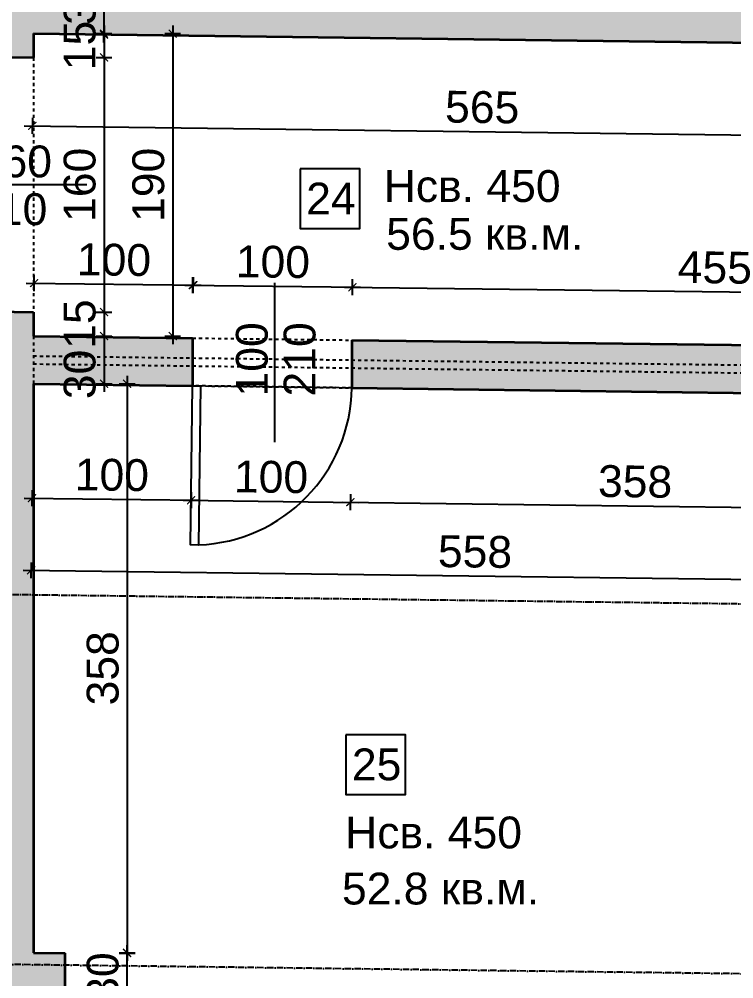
# Model space of a CAD drawing. Header units: inches. Extents: x -72385 to 39588, y -6525 to 66685.
# Drawn here: x -45349 to -44900, y 15812 to 16415 of the extents above; entities that cross this region are included whole.
import ezdxf

# ---------------------------------------------------------------- set-up
doc = ezdxf.new("R2010")
doc.units = ezdxf.units.IN
doc.header["$MEASUREMENT"] = 0
doc.linetypes.add('DashDot', pattern=[0.6, 0.4, -0.1, 0, -0.1])
doc.linetypes.add('Hidden', pattern=[0.4, 0.2, -0.2])
for name, color, linetype, lineweight in [('Врати', 251, 'Continuous', 25), ('Линия на разрез', 252, 'DashDot', 25), ('Надписи Hсв', 252, 'Continuous', 25), ('Надписи врати', 252, 'Continuous', 25), ('Надписи коти вътрешни', 252, 'Continuous', 25), ('Надписи номера на пом.', 252, 'Continuous', 25), ('Надписи площ', 252, 'Continuous', 25), ('Оси', 252, 'DashDot', 25), ('Пунктир', 253, 'Hidden', 25), ('Разрезни линии', 7, 'Continuous', 35), ('Щрих стени', 254, 'Continuous', 25)]:
    doc.layers.add(name, color=color, linetype=linetype, lineweight=lineweight)
doc.styles.add('Arial Regular', font='arial.ttf')
doc.styles.get("Standard").update_dxf_attribs({"font": 'arial.ttf'})
doc.dimstyles.new('Annotative', dxfattribs={"dimscale": 0, "dimtxt": 20, "dimasz": 5, "dimexe": 5, "dimexo": 5, "dimgap": 5, "dimtad": 1, "dimdec": 0, "dimzin": 0, "dimdsep": 46, "dimtxsty": 'Standard', "dimblk": 'ARCHTICK', "dimcen": 5, "dimdle": 5, "dimadec": 0, "dimazin": 0, "dimtfac": 1, "dimtdec": 0, "dimtofl": 0, "dimtmove": 0, "dimatfit": 3, "dimldrblk": 'ARCHTICK', "dimfxl": 5, "dimfxlon": 1, "dimtolj": 1, "dimtzin": 0, "dimarcsym": 1})

# ---------------------------------------------------------------- blocks, each defined once
blk = doc.blocks.new('_ArchTick')
at = {"color": 0, "linetype": 'ByBlock', "const_width": 0.15}
blk.add_lwpolyline([(-0.5, -0.5), (0.5, 0.5)], dxfattribs=at)
blk = doc.blocks.new('*D1003')
at = {"layer": 'Defpoints', "color": 0, "ltscale": 50, "transparency": 16777216}
for p in [(-45339.84, 16186.09), (-45239.84, 16184.82), (-45240.75, 16112.94)]:
    blk.add_point(p, dxfattribs=at)
at = {"layer": 'Надписи коти вътрешни', "color": 0, "lineweight": -2, "ltscale": 50, "transparency": 16777216}
for p, q in [((-45340.69, 16119.21), (-45340.82, 16109.21)), ((-45240.69, 16117.94), (-45240.82, 16107.94)), ((-45345.75, 16114.27), (-45235.75, 16112.87))]:
    blk.add_line(p, q, dxfattribs=at)
at = {"layer": 'Надписи коти вътрешни', "color": 0, "lineweight": -2, "ltscale": 50, "transparency": 16777216, "xscale": 5, "yscale": 5, "zscale": 5}
for p, rotation in [((-45340.75, 16114.21), 179.2706286525463), ((-45240.75, 16112.94), 359.2706286525462)]:
    blk.add_blockref('_ArchTick', p, dxfattribs=dict(at, rotation=rotation))
at = {"layer": 'Надписи коти вътрешни', "color": 0, "ltscale": 50, "transparency": 16777216, "insert": (-45290.56, 16128.78), "char_height": 20, "attachment_point": 5, "rotation": 359.27063}
blk.add_mtext('\\A1;100', dxfattribs=at)
blk = doc.blocks.new('*D1004')
at = {"layer": 'Defpoints', "color": 0, "ltscale": 50, "transparency": 16777216}
for p in [(-45239.84, 16184.82), (-45139.85, 16183.55), (-45140.76, 16111.66)]:
    blk.add_point(p, dxfattribs=at)
at = {"layer": 'Надписи коти вътрешни', "color": 0, "lineweight": -2, "ltscale": 50, "transparency": 16777216}
for p, q in [((-45240.69, 16117.94), (-45240.82, 16107.94)), ((-45245.75, 16113), (-45135.76, 16111.6)), ((-45140.7, 16116.66), (-45140.82, 16106.66))]:
    blk.add_line(p, q, dxfattribs=at)
at = {"layer": 'Надписи коти вътрешни', "color": 0, "lineweight": -2, "ltscale": 50, "transparency": 16777216, "xscale": 5, "yscale": 5, "zscale": 5}
for p, rotation in [((-45240.75, 16112.94), 179.2706286525841), ((-45140.76, 16111.66), 359.2706286525841)]:
    blk.add_blockref('_ArchTick', p, dxfattribs=dict(at, rotation=rotation))
at = {"layer": 'Надписи коти вътрешни', "color": 0, "ltscale": 50, "transparency": 16777216, "insert": (-45190.56, 16127.51), "char_height": 20, "attachment_point": 5, "rotation": 359.27063}
blk.add_mtext('\\A1;100', dxfattribs=at)
blk = doc.blocks.new('*D1005')
at = {"layer": 'Defpoints', "color": 0, "ltscale": 50, "transparency": 16777216}
for p in [(-45139.84, 16183.55), (-44782.34, 16179), (-44783.25, 16107.11)]:
    blk.add_point(p, dxfattribs=at)
at = {"layer": 'Надписи коти вътрешни', "color": 0, "lineweight": -2, "ltscale": 50, "transparency": 16777216}
for p, q in [((-45145.75, 16111.73), (-44778.25, 16107.05)), ((-45140.69, 16116.66), (-45140.82, 16106.66)), ((-44783.19, 16112.11), (-44783.32, 16102.11))]:
    blk.add_line(p, q, dxfattribs=at)
at = {"layer": 'Надписи коти вътрешни', "color": 0, "lineweight": -2, "ltscale": 50, "transparency": 16777216, "xscale": 5, "yscale": 5, "zscale": 5}
for p, rotation in [((-45140.75, 16111.66), 179.2706286525468), ((-44783.25, 16107.11), 359.2706286525468)]:
    blk.add_blockref('_ArchTick', p, dxfattribs=dict(at, rotation=rotation))
at = {"layer": 'Надписи коти вътрешни', "color": 0, "ltscale": 50, "transparency": 16777216, "insert": (-44961.81, 16124.6), "char_height": 20, "attachment_point": 5, "rotation": 359.27063}
blk.add_mtext('\\A1;358', dxfattribs=at)
blk = doc.blocks.new('*D1017')
at = {"layer": 'Defpoints', "color": 0, "ltscale": 50, "transparency": 16777216}
for p in [(-45319.84, 15828.31), (-45281.02, 15828.31), (-45319.84, 15798.31)]:
    blk.add_point(p, dxfattribs=at)
at = {"layer": 'Надписи коти вътрешни', "color": 0, "lineweight": -2, "ltscale": 50, "transparency": 16777216}
for p, q in [((-45286.02, 15828.31), (-45276.02, 15828.31)), ((-45281.02, 15793.31), (-45281.02, 15833.31)), ((-45286.02, 15798.31), (-45276.02, 15798.31))]:
    blk.add_line(p, q, dxfattribs=at)
at = {"layer": 'Надписи коти вътрешни', "color": 0, "lineweight": -2, "ltscale": 50, "transparency": 16777216, "xscale": 5, "yscale": 5, "zscale": 5}
for p, rotation in [((-45281.02, 15828.31), 90), ((-45281.02, 15798.31), 270)]:
    blk.add_blockref('_ArchTick', p, dxfattribs=dict(at, rotation=rotation))
at = {"layer": 'Надписи коти вътрешни', "color": 0, "ltscale": 50, "transparency": 16777216, "insert": (-45296.24, 15813.31), "char_height": 20, "attachment_point": 5, "rotation": 90}
blk.add_mtext('\\A1;30', dxfattribs=at)
blk = doc.blocks.new('*D1018')
at = {"layer": 'Defpoints', "color": 0, "ltscale": 50, "transparency": 16777216}
for p in [(-45339.84, 16186.09), (-45339.84, 15828.56), (-45281.02, 15828.56)]:
    blk.add_point(p, dxfattribs=at)
at = {"layer": 'Надписи коти вътрешни', "color": 0, "lineweight": -2, "ltscale": 50, "transparency": 16777216}
for p, q in [((-45281.02, 16191.09), (-45281.02, 15823.56)), ((-45286.02, 16186.09), (-45276.02, 16186.09)), ((-45286.02, 15828.56), (-45276.02, 15828.56))]:
    blk.add_line(p, q, dxfattribs=at)
at = {"layer": 'Надписи коти вътрешни', "color": 0, "lineweight": -2, "ltscale": 50, "transparency": 16777216, "xscale": 5, "yscale": 5, "zscale": 5}
for p, rotation in [((-45281.02, 16186.09), 90), ((-45281.02, 15828.56), 270)]:
    blk.add_blockref('_ArchTick', p, dxfattribs=dict(at, rotation=rotation))
at = {"layer": 'Надписи коти вътрешни', "color": 0, "ltscale": 50, "transparency": 16777216, "insert": (-45296.24, 16007.33), "char_height": 20, "attachment_point": 5, "rotation": 90}
blk.add_mtext('\\A1;358', dxfattribs=at)
blk = doc.blocks.new('*D4489')
at = {"layer": 'Defpoints', "color": 0, "ltscale": 50, "transparency": 16777216}
for p in [(-45339.84, 16186.09), (-44782.34, 16179), (-44783.83, 16061.77)]:
    blk.add_point(p, dxfattribs=at)
at = {"layer": 'Надписи коти вътрешни', "color": 0, "lineweight": -2, "ltscale": 50, "transparency": 16777216}
for p, q in [((-45346.33, 16068.93), (-44778.83, 16061.71)), ((-45341.27, 16073.87), (-45341.39, 16063.87)), ((-44783.77, 16066.77), (-44783.89, 16056.77))]:
    blk.add_line(p, q, dxfattribs=at)
at = {"layer": 'Надписи коти вътрешни', "color": 0, "lineweight": -2, "ltscale": 50, "transparency": 16777216, "xscale": 5, "yscale": 5, "zscale": 5}
for p, rotation in [((-45341.33, 16068.87), 179.2706286525463), ((-44783.83, 16061.77), 359.2706286525462)]:
    blk.add_blockref('_ArchTick', p, dxfattribs=dict(at, rotation=rotation))
at = {"layer": 'Надписи коти вътрешни', "color": 0, "ltscale": 50, "transparency": 16777216, "insert": (-45062.39, 16080.53), "char_height": 20, "attachment_point": 5, "rotation": 359.27063}
blk.add_mtext('\\A1;558', dxfattribs=at)
blk = doc.blocks.new('*D1173')
at = {"layer": 'Defpoints', "color": 0, "ltscale": 50, "transparency": 16777216}
for p in [(-45339.84, 16406.11), (-44774.84, 16398.92), (-44775.57, 16341)]:
    blk.add_point(p, dxfattribs=at)
at = {"layer": 'Надписи коти вътрешни', "color": 0, "lineweight": -2, "ltscale": 50, "transparency": 16777216}
for p, q in [((-45340.51, 16353.19), (-45340.64, 16343.19)), ((-45345.57, 16348.26), (-44770.58, 16340.94)), ((-44775.51, 16346), (-44775.64, 16336))]:
    blk.add_line(p, q, dxfattribs=at)
at = {"layer": 'Надписи коти вътрешни', "color": 0, "lineweight": -2, "ltscale": 50, "transparency": 16777216, "xscale": 5, "yscale": 5, "zscale": 5}
for p, rotation in [((-45340.57, 16348.19), 179.270628652547), ((-44775.57, 16341), 359.2706286525469)]:
    blk.add_blockref('_ArchTick', p, dxfattribs=dict(at, rotation=rotation))
at = {"layer": 'Надписи коти вътрешни', "color": 0, "ltscale": 50, "transparency": 16777216, "insert": (-45057.88, 16359.81), "char_height": 20, "attachment_point": 5, "rotation": 359.27063}
blk.add_mtext('\\A1;565', dxfattribs=at)
blk = doc.blocks.new('*D1196')
at = {"layer": 'Defpoints', "color": 0, "ltscale": 50, "transparency": 16777216}
for p in [(-45239.41, 16248.07), (-45339.84, 16216.09), (-45239.84, 16214.82)]:
    blk.add_point(p, dxfattribs=at)
at = {"layer": 'Надписи коти вътрешни', "color": 0, "lineweight": -2, "ltscale": 50, "transparency": 16777216}
for p, q in [((-45339.48, 16244.35), (-45339.35, 16254.35)), ((-45239.48, 16243.08), (-45239.35, 16253.07)), ((-45344.41, 16249.41), (-45234.41, 16248.01))]:
    blk.add_line(p, q, dxfattribs=at)
at = {"layer": 'Надписи коти вътрешни', "color": 0, "lineweight": -2, "ltscale": 50, "transparency": 16777216, "xscale": 5, "yscale": 5, "zscale": 5}
for p, rotation in [((-45339.41, 16249.35), 179.2706286525463), ((-45239.41, 16248.07), 359.2706286525462)]:
    blk.add_blockref('_ArchTick', p, dxfattribs=dict(at, rotation=rotation))
at = {"layer": 'Надписи коти вътрешни', "color": 0, "ltscale": 50, "transparency": 16777216, "insert": (-45289.22, 16263.92), "char_height": 20, "attachment_point": 5, "rotation": 359.27063}
blk.add_mtext('\\A1;100', dxfattribs=at)
blk = doc.blocks.new('*D4499')
at = {"layer": 'Defpoints', "color": 0, "ltscale": 50, "transparency": 16777216}
for p in [(-45139.41, 16246.8), (-45240.16, 16214.83), (-45139.84, 16213.55)]:
    blk.add_point(p, dxfattribs=at)
at = {"layer": 'Надписи коти вътрешни', "color": 0, "lineweight": -2, "ltscale": 50, "transparency": 16777216}
for p, q in [((-45239.8, 16243.08), (-45239.68, 16253.08)), ((-45139.48, 16241.8), (-45139.35, 16251.8)), ((-45244.74, 16248.14), (-45134.41, 16246.74))]:
    blk.add_line(p, q, dxfattribs=at)
at = {"layer": 'Надписи коти вътрешни', "color": 0, "lineweight": -2, "ltscale": 50, "transparency": 16777216, "xscale": 5, "yscale": 5, "zscale": 5}
for p, rotation in [((-45239.74, 16248.08), 179.2706286525458), ((-45139.41, 16246.8), 359.2706286525458)]:
    blk.add_blockref('_ArchTick', p, dxfattribs=dict(at, rotation=rotation))
at = {"layer": 'Надписи коти вътрешни', "color": 0, "ltscale": 50, "transparency": 16777216, "insert": (-45189.38, 16262.65), "char_height": 20, "attachment_point": 5, "rotation": 359.27063}
blk.add_mtext('\\A1;100', dxfattribs=at)
blk = doc.blocks.new('*D1197')
at = {"layer": 'Defpoints', "color": 0, "ltscale": 50, "transparency": 16777216}
for p in [(-44684.41, 16241.01), (-45139.84, 16213.55), (-44684.84, 16207.76)]:
    blk.add_point(p, dxfattribs=at)
at = {"layer": 'Надписи коти вътрешни', "color": 0, "lineweight": -2, "ltscale": 50, "transparency": 16777216}
for p, q in [((-45139.48, 16241.8), (-45139.35, 16251.8)), ((-45144.41, 16246.87), (-44679.41, 16240.95)), ((-44684.48, 16236.01), (-44684.35, 16246.01))]:
    blk.add_line(p, q, dxfattribs=at)
at = {"layer": 'Надписи коти вътрешни', "color": 0, "lineweight": -2, "ltscale": 50, "transparency": 16777216, "xscale": 5, "yscale": 5, "zscale": 5}
for p, rotation in [((-45139.41, 16246.8), 179.2706286525471), ((-44684.41, 16241.01), 359.2706286525471)]:
    blk.add_blockref('_ArchTick', p, dxfattribs=dict(at, rotation=rotation))
at = {"layer": 'Надписи коти вътрешни', "color": 0, "ltscale": 50, "transparency": 16777216, "insert": (-44911.72, 16259.07), "char_height": 20, "attachment_point": 5, "rotation": 359.27063}
blk.add_mtext('\\A1;455', dxfattribs=at)
blk = doc.blocks.new('*D1205')
at = {"layer": 'Defpoints', "color": 0, "ltscale": 50, "transparency": 16777216}
for p in [(-45339.84, 16406.11), (-45339.84, 16391.11), (-45295.51, 16391.11)]:
    blk.add_point(p, dxfattribs=at)
at = {"layer": 'Надписи коти вътрешни', "color": 0, "lineweight": -2, "ltscale": 50, "transparency": 16777216}
for p, q in [((-45295.51, 16411.11), (-45295.51, 16386.11)), ((-45300.51, 16406.11), (-45290.51, 16406.11)), ((-45300.51, 16391.11), (-45290.51, 16391.11))]:
    blk.add_line(p, q, dxfattribs=at)
at = {"layer": 'Надписи коти вътрешни', "color": 0, "lineweight": -2, "ltscale": 50, "transparency": 16777216, "xscale": 5, "yscale": 5, "zscale": 5}
for p, rotation in [((-45295.51, 16406.11), 90), ((-45295.51, 16391.11), 270)]:
    blk.add_blockref('_ArchTick', p, dxfattribs=dict(at, rotation=rotation))
at = {"layer": 'Надписи коти вътрешни', "color": 0, "ltscale": 50, "transparency": 16777216, "insert": (-45310.72, 16398.61), "char_height": 20, "attachment_point": 5, "rotation": 90}
blk.add_mtext('\\A1;15', dxfattribs=at)
blk = doc.blocks.new('*D4500')
at = {"layer": 'Defpoints', "color": 0, "ltscale": 50, "transparency": 16777216}
for p in [(-45339.84, 16391.11), (-45339.84, 16231.1), (-45295.51, 16231.1)]:
    blk.add_point(p, dxfattribs=at)
at = {"layer": 'Надписи коти вътрешни', "color": 0, "lineweight": -2, "ltscale": 50, "transparency": 16777216}
for p, q in [((-45295.51, 16396.11), (-45295.51, 16226.1)), ((-45300.51, 16391.11), (-45290.51, 16391.11)), ((-45300.51, 16231.1), (-45290.51, 16231.1))]:
    blk.add_line(p, q, dxfattribs=at)
at = {"layer": 'Надписи коти вътрешни', "color": 0, "lineweight": -2, "ltscale": 50, "transparency": 16777216, "xscale": 5, "yscale": 5, "zscale": 5}
for p, rotation in [((-45295.51, 16391.11), 90), ((-45295.51, 16231.1), 270)]:
    blk.add_blockref('_ArchTick', p, dxfattribs=dict(at, rotation=rotation))
at = {"layer": 'Надписи коти вътрешни', "color": 0, "ltscale": 50, "transparency": 16777216, "insert": (-45310.72, 16311.1), "char_height": 20, "attachment_point": 5, "rotation": 90}
blk.add_mtext('\\A1;160', dxfattribs=at)
blk = doc.blocks.new('*D1206')
at = {"layer": 'Defpoints', "color": 0, "ltscale": 50, "transparency": 16777216}
for p in [(-45339.84, 16231.1), (-45339.84, 16216.09), (-45295.51, 16216.09)]:
    blk.add_point(p, dxfattribs=at)
at = {"layer": 'Надписи коти вътрешни', "color": 0, "lineweight": -2, "ltscale": 50, "transparency": 16777216}
for p, q in [((-45295.51, 16236.1), (-45295.51, 16211.09)), ((-45300.51, 16231.1), (-45290.51, 16231.1)), ((-45300.51, 16216.09), (-45290.51, 16216.09))]:
    blk.add_line(p, q, dxfattribs=at)
at = {"layer": 'Надписи коти вътрешни', "color": 0, "lineweight": -2, "ltscale": 50, "transparency": 16777216, "xscale": 5, "yscale": 5, "zscale": 5}
for p, rotation in [((-45295.51, 16231.1), 90), ((-45295.51, 16216.09), 270)]:
    blk.add_blockref('_ArchTick', p, dxfattribs=dict(at, rotation=rotation))
at = {"layer": 'Надписи коти вътрешни', "color": 0, "ltscale": 50, "transparency": 16777216, "insert": (-45310.72, 16223.6), "char_height": 20, "attachment_point": 5, "rotation": 90}
blk.add_mtext('\\A1;15', dxfattribs=at)
blk = doc.blocks.new('*D1207')
at = {"layer": 'Defpoints', "color": 0, "ltscale": 50, "transparency": 16777216}
for p in [(-45339.84, 16406.11), (-45339.84, 16216.09), (-45252.36, 16216.09)]:
    blk.add_point(p, dxfattribs=at)
at = {"layer": 'Надписи коти вътрешни', "color": 0, "lineweight": -2, "ltscale": 50, "transparency": 16777216}
for p, q in [((-45252.36, 16411.11), (-45252.36, 16211.09)), ((-45257.36, 16406.11), (-45247.36, 16406.11)), ((-45257.36, 16216.09), (-45247.36, 16216.09))]:
    blk.add_line(p, q, dxfattribs=at)
at = {"layer": 'Надписи коти вътрешни', "color": 0, "lineweight": -2, "ltscale": 50, "transparency": 16777216, "xscale": 5, "yscale": 5, "zscale": 5}
for p, rotation in [((-45252.36, 16406.11), 90), ((-45252.36, 16216.09), 270)]:
    blk.add_blockref('_ArchTick', p, dxfattribs=dict(at, rotation=rotation))
at = {"layer": 'Надписи коти вътрешни', "color": 0, "ltscale": 50, "transparency": 16777216, "insert": (-45267.57, 16311.1), "char_height": 20, "attachment_point": 5, "rotation": 90}
blk.add_mtext('\\A1;190', dxfattribs=at)
blk = doc.blocks.new('*D7775')
at = {"layer": 'Defpoints', "color": 0, "ltscale": 10, "transparency": 16777216}
for p in [(-45339.84, 16216.09), (-45339.84, 16186.09), (-45295.51, 16186.09)]:
    blk.add_point(p, dxfattribs=at)
at = {"layer": 'Надписи коти вътрешни', "color": 0, "lineweight": -2, "ltscale": 10, "transparency": 16777216}
for p, q in [((-45295.51, 16221.09), (-45295.51, 16181.09)), ((-45300.51, 16216.09), (-45290.51, 16216.09)), ((-45300.51, 16186.09), (-45290.51, 16186.09))]:
    blk.add_line(p, q, dxfattribs=at)
at = {"layer": 'Надписи коти вътрешни', "color": 0, "lineweight": -2, "ltscale": 10, "transparency": 16777216, "xscale": 5, "yscale": 5, "zscale": 5}
for p, rotation in [((-45295.51, 16216.09), 90), ((-45295.51, 16186.09), 270)]:
    blk.add_blockref('_ArchTick', p, dxfattribs=dict(at, rotation=rotation))
at = {"layer": 'Надписи коти вътрешни', "color": 0, "ltscale": 10, "transparency": 16777216, "insert": (-45310.73, 16191.97), "char_height": 20, "attachment_point": 5, "rotation": 90}
blk.add_mtext('\\A1;30', dxfattribs=at)
blk = doc.blocks.new('*D7776')
at = {"layer": 'Defpoints', "color": 0, "ltscale": 10, "transparency": 16777216}
for p in [(-45295.2, 16435.54), (-45282.06, 16435.38), (-45282.44, 16405.38)]:
    blk.add_point(p, dxfattribs=at)
at = {"layer": 'Надписи коти вътрешни', "color": 0, "lineweight": -2, "ltscale": 10, "transparency": 16777216}
for p, q in [((-45295.64, 16400.55), (-45295.13, 16440.54)), ((-45290.2, 16435.48), (-45300.2, 16435.61)), ((-45290.58, 16405.48), (-45300.58, 16405.61))]:
    blk.add_line(p, q, dxfattribs=at)
at = {"layer": 'Надписи коти вътрешни', "color": 0, "lineweight": -2, "ltscale": 10, "transparency": 16777216, "xscale": 5, "yscale": 5, "zscale": 5}
for p, rotation in [((-45295.2, 16435.54), 89.27062865254912), ((-45295.58, 16405.55), 269.2706286525491)]:
    blk.add_blockref('_ArchTick', p, dxfattribs=dict(at, rotation=rotation))
at = {"layer": 'Надписи коти вътрешни', "color": 0, "ltscale": 10, "transparency": 16777216, "insert": (-45310.52, 16427.13), "char_height": 20, "attachment_point": 5, "rotation": 89.27063}
blk.add_mtext('\\A1;30', dxfattribs=at)

msp = doc.modelspace()

# ---------------------------------------------------------------- hatches: boundary and pattern name
at = {"layer": 'Щрих стени', "ltscale": 10}
h = msp.add_hatch(color=256, dxfattribs=at)
h.dxf.hatch_style = 1
h.paths.add_polyline_path([(-47139.84, 16991.57), (-47137.34, 16991.54), (-47137.34, 17061.54), (-47202.34, 17062.37), (-47202.34, 16224.8), (-47139.84, 16224.01), (-47139.84, 16429.03), (-47039.84, 16427.75), (-47039.84, 16457.75), (-47139.84, 16459.03)])
h.paths.add_polyline_path([(-46749.84, 16454.06), (-46839.84, 16455.21), (-46839.84, 17022.75), (-46837.34, 17022.72), (-46837.34, 17057.73), (-46872.34, 17058.17), (-46872.34, 17023.17), (-46869.84, 17023.14), (-46869.84, 16455.59), (-46939.84, 16456.48), (-46939.84, 16426.48), (-46749.84, 16424.06)])
h.paths.add_polyline_path([(-46539.84, 17006.43), (-46537.34, 17006.4), (-46537.34, 17073.91), (-46572.34, 17074.35), (-46572.34, 17006.85), (-46569.84, 17006.82), (-46569.84, 16471.77), (-46589.84, 16472.03), (-46589.84, 16452.03), (-46649.84, 16452.79), (-46649.84, 16422.79), (-46539.84, 16421.39)])
h.paths.add_polyline_path([(-46129.84, 16841.2), (-46379.84, 16844.38), (-46379.84, 16419.35), (-46339.84, 16418.84), (-46339.84, 16448.84), (-46349.84, 16448.97), (-46349.84, 16814), (-46159.84, 16811.58), (-46159.84, 16446.55), (-46179.84, 16446.81), (-46179.84, 16416.8), (-46129.84, 16416.17)])
h.paths.add_polyline_path([(-46349.84, 17071.52), (-46379.84, 17071.9), (-46379.84, 17004.4), (-46349.84, 17004.02)])
h.paths.add_polyline_path([(-46129.84, 17068.72), (-46159.84, 17069.1), (-46159.84, 17001.6), (-46129.84, 17001.21)])
h.paths.add_polyline_path([(-45939.84, 16998.8), (-45937.34, 16998.76), (-45937.34, 17066.27), (-45972.34, 17066.72), (-45972.34, 16999.21), (-45969.84, 16999.18), (-45969.84, 16414.13), (-45909.84, 16413.37), (-45909.84, 16443.37), (-45919.84, 16443.5), (-45919.84, 16463.5), (-45939.84, 16463.75), (-45939.84, 16563.76), (-45909.84, 16563.38), (-45909.84, 16578.38), (-45939.84, 16578.76), (-45939.84, 16668.77), (-45804.84, 16667.05), (-45804.84, 16577.04), (-45809.84, 16577.11), (-45809.84, 16562.11), (-45804.84, 16562.04), (-45804.84, 16442.03), (-45809.84, 16442.1), (-45809.84, 16412.09), (-45779.84, 16411.71), (-45779.84, 16441.71), (-45789.84, 16441.84), (-45789.84, 16666.86), (-45779.84, 16666.73), (-45779.84, 16681.73), (-45939.84, 16683.77)])
h.paths.add_polyline_path([(-45549.84, 16438.79), (-45639.84, 16439.93), (-45639.84, 17007.48), (-45637.34, 17007.45), (-45637.34, 17042.45), (-45672.34, 17042.89), (-45672.34, 17007.89), (-45669.84, 17007.86), (-45669.84, 16680.33), (-45679.84, 16680.46), (-45679.84, 16665.46), (-45669.84, 16665.33), (-45669.84, 16440.31), (-45679.84, 16440.44), (-45679.84, 16410.44), (-45549.84, 16408.78)])
h.paths.add_polyline_path([(-45337.34, 17038.63), (-45372.34, 17039.08), (-45372.34, 16969.07), (-45337.34, 16968.62)])
h.paths.add_polyline_path([(-45339.84, 15798.56), (-45319.84, 15798.31), (-45319.84, 15828.31), (-45339.84, 15828.56), (-45339.84, 16186.09), (-45239.84, 16184.82), (-45239.84, 16214.82), (-45339.84, 16216.09), (-45339.84, 16231.1), (-45369.84, 16231.48), (-45369.84, 15846.45), (-45389.84, 15846.7), (-45389.84, 15836.7), (-45449.84, 15837.46), (-45449.84, 15807.46), (-45369.84, 15806.44), (-45369.84, 15736.44), (-45429.84, 15737.2), (-45429.84, 15607.19), (-45369.84, 15606.43), (-45369.84, 15273.9), (-45372.34, 15273.93), (-45372.34, 15203.93), (-45337.34, 15203.48), (-45337.34, 15273.49), (-45339.84, 15273.52)])
h.paths.add_polyline_path([(-45549.84, 15838.74), (-46049.84, 15845.1), (-46049.84, 15815.1), (-45972.34, 15814.11), (-45972.34, 15784.11), (-45937.34, 15783.67), (-45937.34, 15813.67), (-45669.84, 15810.26), (-45669.84, 15272.72), (-45672.34, 15272.75), (-45672.34, 15207.75), (-45637.34, 15207.3), (-45637.34, 15272.31), (-45639.84, 15272.34), (-45639.84, 15809.88), (-45549.84, 15808.74)])
h.paths.add_polyline_path([(-46149.84, 15846.38), (-46649.84, 15852.74), (-46649.84, 15822.74), (-46597.34, 15822.07), (-46597.34, 15792.07), (-46537.34, 15791.3), (-46537.34, 15821.31), (-46149.84, 15816.37)])
h.paths.add_polyline_path([(-46749.84, 15854.01), (-46949.84, 15856.56), (-46949.84, 15826.56), (-46869.84, 15825.54), (-46869.84, 15288), (-46872.34, 15288.03), (-46872.34, 15223.02), (-46837.34, 15222.58), (-46837.34, 15287.58), (-46839.84, 15287.61), (-46839.84, 15825.16), (-46749.84, 15824.01)])
h.paths.add_polyline_path([(-47049.84, 15857.83), (-47119.84, 15858.72), (-47119.84, 15868.73), (-47139.84, 15868.98), (-47139.84, 16064), (-47202.34, 16064.79), (-47202.34, 15849.77), (-47212.34, 15849.9), (-47212.34, 15829.9), (-47202.34, 15829.77), (-47202.34, 15227.22), (-47137.34, 15226.4), (-47137.34, 15296.4), (-47139.84, 15296.43), (-47139.84, 15828.98), (-47049.84, 15827.83)])
h.paths.add_polyline_path([(-46537.34, 15283.76), (-46572.34, 15284.21), (-46572.34, 15219.2), (-46537.34, 15218.76)])
h.paths.add_polyline_path([(-46237.34, 15299.95), (-46272.34, 15300.39), (-46272.34, 15215.38), (-46237.34, 15214.94)])
h.paths.add_polyline_path([(-45937.34, 15276.12), (-45972.34, 15276.57), (-45972.34, 15211.56), (-45937.34, 15211.12)], flags=17)
h = msp.add_hatch(color=256, dxfattribs=at)
h.dxf.hatch_style = 1
h.paths.add_polyline_path([(-44734.84, 16428.41), (-44734.84, 16453.41), (-44774.84, 16453.92), (-44774.84, 16428.92), (-45319.84, 16435.86), (-45319.84, 16453.36), (-45372.34, 16454.03), (-45372.34, 16436.53), (-45449.84, 16437.51), (-45449.84, 16407.51), (-45369.84, 16406.49), (-45369.84, 16391.49), (-45339.84, 16391.11), (-45339.84, 16406.11), (-44774.84, 16398.92), (-44774.84, 16373.92), (-44734.84, 16373.41), (-44734.84, 16398.41), (-44174.84, 16391.28), (-44174.84, 16366.28), (-44134.84, 16365.77), (-44134.84, 16390.77), (-43924.84, 16388.1), (-43924.84, 16418.1), (-44134.84, 16420.77), (-44134.84, 16445.77), (-44139.84, 16445.84), (-44139.84, 16953.38), (-44137.34, 16953.35), (-44137.34, 17023.35), (-44172.34, 17023.8), (-44172.34, 16953.79), (-44169.84, 16953.76), (-44169.84, 16446.22), (-44199.84, 16446.6), (-44199.84, 16421.6)])
h.paths.add_polyline_path([(-45037.34, 17034.81), (-45072.34, 17035.26), (-45072.34, 17000.25), (-45037.34, 16999.81)])
h.paths.add_polyline_path([(-44737.34, 17030.99), (-44772.34, 17031.44), (-44772.34, 16961.43), (-44737.34, 16960.99)])
h.paths.add_polyline_path([(-44437.34, 17027.17), (-44472.34, 17027.62), (-44472.34, 16992.61), (-44437.34, 16992.17)])
h.paths.add_polyline_path([(-43837.34, 17019.53), (-43872.34, 17019.98), (-43872.34, 16984.98), (-43837.34, 16984.53)])
h.paths.add_polyline_path([(-43507.34, 17015.33), (-43572.34, 17016.16), (-43572.34, 16946.15), (-43507.34, 16945.33)])
h.paths.add_polyline_path([(-43207.34, 17011.51), (-43242.34, 17011.96), (-43242.34, 16976.96), (-43224.84, 16976.73), (-43224.84, 16579.2), (-43209.84, 16579.01), (-43209.84, 16976.54), (-43207.34, 16976.51)])
h.paths.add_polyline_path([(-43049.84, 16406.96), (-43209.84, 16409), (-43209.84, 16489), (-43224.84, 16489.19), (-43224.84, 16409.19), (-43504.84, 16412.75), (-43504.84, 16437.75), (-43574.84, 16438.65), (-43574.84, 16413.64), (-43774.84, 16416.19), (-43774.84, 16386.19), (-43574.84, 16383.64), (-43574.84, 16358.64), (-43504.84, 16357.75), (-43504.84, 16382.75), (-43049.84, 16376.96)])
h.paths.add_polyline_path([(-42684.84, 16402.31), (-42904.84, 16405.11), (-42904.84, 16430.12), (-42909.84, 16430.18), (-42909.84, 16937.72), (-42907.34, 16937.69), (-42907.34, 17007.69), (-42942.34, 17008.14), (-42942.34, 16938.13), (-42939.84, 16938.1), (-42939.84, 16430.56), (-42969.84, 16430.94), (-42969.84, 16375.94), (-42944.84, 16375.62), (-42944.84, 16350.62), (-42904.84, 16350.11), (-42904.84, 16375.11), (-42684.84, 16372.31)])
h = msp.add_hatch(color=256, dxfattribs=at)
h.dxf.hatch_style = 1
h.paths.add_polyline_path([(-43504.84, 15837.71), (-43567.34, 15838.5), (-43567.34, 16163.53), (-43479.84, 16162.41), (-43479.84, 16192.42), (-44584.84, 16206.48), (-44584.84, 16176.48), (-43582.34, 16163.72), (-43582.34, 15251.14), (-43572.34, 15251.02), (-43572.34, 15181.01), (-43507.34, 15180.18), (-43507.34, 15250.19), (-43567.34, 15250.95), (-43567.34, 15758.49), (-43504.84, 15757.7)])
h.paths.add_polyline_path([(-44134.84, 15845.73), (-44174.84, 15846.23), (-44174.84, 15801.23), (-44199.84, 15801.55), (-44199.84, 15766.55), (-44174.84, 15766.23), (-44134.84, 15765.72)], flags=17)
h.paths.add_polyline_path([(-44734.84, 15853.36), (-44767.34, 15853.78), (-44767.34, 16178.8), (-44684.84, 16177.75), (-44684.84, 16207.76), (-45139.84, 16213.55), (-45139.84, 16183.55), (-44782.34, 16179), (-44782.34, 15266.42), (-44772.34, 15266.29), (-44772.34, 15196.29), (-44737.34, 15195.84), (-44737.34, 15265.85), (-44767.34, 15266.23), (-44767.34, 15773.77), (-44734.84, 15773.36)])
h.paths.add_polyline_path([(-45037.34, 15234.66), (-45072.34, 15235.11), (-45072.34, 15200.11), (-45037.34, 15199.66)], flags=17)
h.paths.add_polyline_path([(-44437.34, 15227.03), (-44472.34, 15227.47), (-44472.34, 15192.47), (-44437.34, 15192.02)], flags=17)
h.paths.add_polyline_path([(-44137.34, 15258.21), (-44172.34, 15258.66), (-44172.34, 15188.65), (-44137.34, 15188.2)], flags=17)
h.paths.add_polyline_path([(-43837.34, 15219.39), (-43872.34, 15219.83), (-43872.34, 15184.83), (-43837.34, 15184.39)], flags=17)

# ---------------------------------------------------------------- linework, layer by layer
at = {"layer": 'Врати', "ltscale": 50}
msp.add_lwpolyline([(-45239.84, 16184.82), (-45234.84, 16184.76), (-45236.11, 16084.76), (-45241.11, 16084.83)], close=True, dxfattribs=at)
msp.add_arc((-45239.84, 16184.82), 100, 272.13661, 359.27063, dxfattribs=at)
at = {"layer": 'Линия на разрез', "ltscale": 10}
msp.add_lwpolyline([(-52477.21, 16144.44), (-41314.83, 16002.34), (-41314.83, 15502.3), (-40082.38, 15486.61)], dxfattribs=at)
at = {"layer": 'Надписи врати', "ltscale": 50}
for p, q in [((-45406.4, 16311.3), (-45306.4, 16311.3)), ((-45188.15, 16149.47), (-45188.15, 16249.47))]:
    msp.add_line(p, q, dxfattribs=at)
at = {"layer": 'Надписи номера на пом.', "ltscale": 50}
for points in [[(-45172.32, 16321.17), (-45172.32, 16283.67), (-45134.82, 16283.67), (-45134.82, 16321.17)], [(-45143.61, 15965.62), (-45143.61, 15928.12), (-45106.11, 15928.12), (-45106.11, 15965.62)]]:
    msp.add_lwpolyline(points, close=True, dxfattribs=at)
at = {"layer": 'Оси', "ltscale": 10}
msp.add_lwpolyline([(-39839.84, 15751.04), (-51384.84, 15898.02), (-51384.84, 16028.03), (-52699.84, 16044.77)], dxfattribs=at)
at = {"layer": 'Пунктир', "ltscale": 10}
for p, q in [((-45339.84, 16391.11), (-45339.84, 16231.1)), ((-45339.84, 16216.09), (-42339.84, 16177.9)), ((-45339.84, 16216.09), (-45339.84, 16186.09)), ((-45239.84, 16214.82), (-45139.84, 16213.55)), ((-45339.84, 16203.59), (-42339.84, 16165.4)), ((-45339.84, 16198.59), (-42339.84, 16160.4)), ((-45339.84, 16186.09), (-42339.84, 16147.9)), ((-45139.85, 16183.55), (-45239.84, 16184.82))]:
    msp.add_line(p, q, dxfattribs=at)
at = {"layer": 'Разрезни линии', "ltscale": 50}
for p, q in [((-45339.84, 16406.11), (-44774.84, 16398.92)), ((-45339.84, 16406.11), (-45339.84, 16391.11)), ((-45369.84, 16391.49), (-45339.84, 16391.11)), ((-45369.84, 16231.48), (-45339.84, 16231.1)), ((-45339.84, 16231.1), (-45339.84, 16216.09)), ((-45339.84, 16216.09), (-45239.84, 16214.82)), ((-45239.84, 16214.82), (-45239.84, 16184.82)), ((-45139.84, 16213.55), (-44684.84, 16207.76)), ((-45139.84, 16213.55), (-45139.84, 16183.55)), ((-45339.84, 16186.09), (-45239.84, 16184.82)), ((-45339.84, 16186.09), (-45339.84, 15828.56)), ((-45139.84, 16183.55), (-44782.34, 16179)), ((-45339.84, 15828.56), (-45319.84, 15828.31)), ((-45319.84, 15798.31), (-45319.84, 15828.31))]:
    msp.add_line(p, q, dxfattribs=at)

# ---------------------------------------------------------------- texts
at = {"layer": 'Надписи Hсв', "ltscale": 100, "char_height": 20, "width": 180.4891, "attachment_point": 1, "style": 'Arial Regular'}
for insert in [(-45119.76, 16320.34), (-45144.01, 15914.17)]:
    msp.add_mtext('\\pxt8;Hсв. 450', dxfattribs=dict(at, insert=insert))
at = {"layer": 'Надписи врати', "ltscale": 100, "char_height": 20, "width": 180.4891, "attachment_point": 1, "style": 'Arial Regular'}
for s, insert in [('160', (-45374.82, 16335.81)), ('210', (-45377.73, 16305.81))]:
    msp.add_mtext(s, dxfattribs=dict(at, insert=insert))
at = {"layer": 'Надписи врати', "ltscale": 100, "char_height": 20, "width": 180.4891, "attachment_point": 1, "rotation": 90, "style": 'Arial Regular'}
for s, insert in [('100', (-45212.66, 16178.13)), ('210', (-45182.66, 16178.13))]:
    msp.add_mtext(s, dxfattribs=dict(at, insert=insert))
at = {"layer": 'Надписи номера на пом.', "ltscale": 100, "char_height": 20, "width": 180.4891, "attachment_point": 1, "style": 'Arial Regular'}
for s, insert in [('\\pxqc;24', (-45243.18, 16312.48)), ('\\pxqc;25', (-45214.46, 15956.94))]:
    msp.add_mtext(s, dxfattribs=dict(at, insert=insert))
at = {"layer": 'Надписи площ', "ltscale": 100, "char_height": 20, "width": 180.4891, "attachment_point": 1, "style": 'Arial Regular'}
for s, insert in [('56.5 кв.м.', (-45118.25, 16290.28)), ('52.8 кв.м.', (-45146.01, 15878.93))]:
    msp.add_mtext(s, dxfattribs=dict(at, insert=insert))

# ---------------------------------------------------------------- dimensions: what is measured, and where the dimension line sits
at = {"layer": 'Надписи коти вътрешни', "ltscale": 10}
for base, p1, p2, angle, picture, middle in [((-45295.2, 16435.54), (-45282.44, 16405.38), (-45282.06, 16435.38), 89.27063, '*D7776', (-45295.31, 16426.94)), ((-45295.51, 16186.09), (-45339.84, 16216.09), (-45339.84, 16186.09), 270, '*D7775', (-45295.51, 16191.97))]:
    dim = msp.add_linear_dim(base=base, p1=p1, p2=p2, angle=angle, dimstyle='Annotative', override={"dimscale": 0, "dimtix": 0, "dimtofl": 0, "dimtmove": 0, "dimatfit": 3}, dxfattribs=at)
    dim.commit()
    dim.dimension.update_dxf_attribs({"geometry": picture, "text_midpoint": middle, "dimtype": 129})
at = {"layer": 'Надписи коти вътрешни', "ltscale": 50}
for base, p1, p2, angle, picture, middle, dimtype in [((-45295.51, 16391.11), (-45339.84, 16406.11), (-45339.84, 16391.11), 90, '*D1205', (-45295.51, 16398.61), 128), ((-45295.51, 16216.09), (-45339.84, 16231.1), (-45339.84, 16216.09), 270, '*D1206', (-45295.51, 16223.6), 129), ((-45281.02, 15828.31), (-45319.84, 15798.31), (-45319.84, 15828.31), 90, '*D1017', (-45281.02, 15813.31), 129)]:
    dim = msp.add_linear_dim(base=base, p1=p1, p2=p2, angle=angle, dimstyle='Annotative', override={"dimscale": 0, "dimtix": 0, "dimtofl": 0, "dimtmove": 0, "dimatfit": 3}, dxfattribs=at)
    dim.commit()
    dim.dimension.update_dxf_attribs({"geometry": picture, "text_midpoint": middle, "dimtype": dimtype})
for p1, p2, distance, picture, middle in [((-45339.84, 16406.11), (-45339.84, 16216.09), 87.48, '*D1207', (-45267.57, 16311.1)), ((-45339.84, 16406.11), (-44774.84, 16398.92), -57.92, '*D1173', (-45057.88, 16359.81)), ((-45339.84, 16216.09), (-45239.84, 16214.82), 33.26, '*D1196', (-45289.22, 16263.92)), ((-45240.16, 16214.83), (-45139.84, 16213.55), 33.26, '*D4499', (-45189.38, 16262.65)), ((-45139.84, 16213.55), (-44684.84, 16207.76), 33.26, '*D1197', (-44911.72, 16259.07)), ((-45339.84, 16186.09), (-44782.34, 16179), -117.23, '*D4489', (-45062.39, 16080.53)), ((-45339.84, 16186.09), (-45239.84, 16184.82), -71.89, '*D1003', (-45290.56, 16128.78)), ((-45239.84, 16184.82), (-45139.85, 16183.55), -71.89, '*D1004', (-45190.56, 16127.51)), ((-45139.84, 16183.55), (-44782.34, 16179), -71.89, '*D1005', (-44961.81, 16124.6))]:
    dim = msp.add_aligned_dim(p1=p1, p2=p2, distance=distance, dimstyle='Annotative', override={"dimscale": 0, "dimtix": 0, "dimtofl": 0, "dimtmove": 0, "dimatfit": 3}, dxfattribs=at)
    dim.commit()
    dim.dimension.update_dxf_attribs({"geometry": picture, "text_midpoint": middle})
for base, p1, p2, picture, middle in [((-45295.51, 16231.1), (-45339.84, 16391.11), (-45339.84, 16231.1), '*D4500', (-45310.72, 16311.1)), ((-45281.02, 15828.56), (-45339.84, 16186.09), (-45339.84, 15828.56), '*D1018', (-45296.24, 16007.33))]:
    dim = msp.add_linear_dim(base=base, p1=p1, p2=p2, angle=90, dimstyle='Annotative', override={"dimscale": 0, "dimtix": 0, "dimtofl": 0, "dimtmove": 0, "dimatfit": 3}, dxfattribs=at)
    dim.commit()
    dim.dimension.update_dxf_attribs({"geometry": picture, "text_midpoint": middle})

doc.saveas('drawing.dxf')
